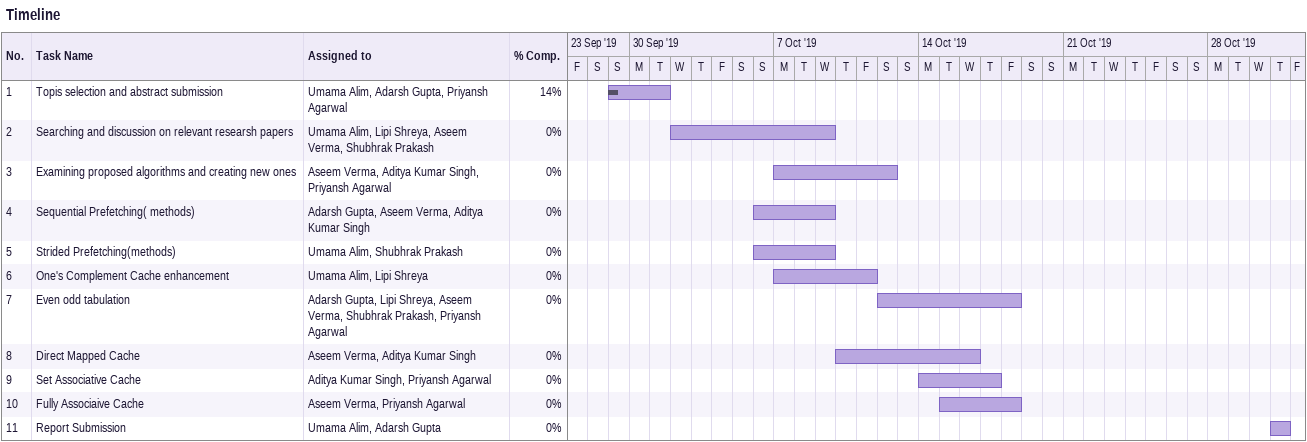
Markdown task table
Timeline

| ID | Task | Start | Finish | Resources | % complete |
|---|---|---|---|---|---|
| 1 | Topis selection and abstract submission | 2019-09-29 | 2019-10-01 | Umama Alim, Adarsh Gupta, Priyansh Agarwal | 14 |
| 2 | Searching and discussion on relevant researsh papers | 2019-10-02 | 2019-10-09 | Umama Alim, Lipi Shreya, Aseem Verma, Shubhrak Prakash | 0 |
| 3 | Examining proposed algorithms and creating new ones | 2019-10-07 | 2019-10-12 | Aseem Verma, Aditya Kumar Singh, Priyansh Agarwal | 0 |
| 4 | Sequential Prefetching( methods) | 2019-10-06 | 2019-10-09 | Adarsh Gupta, Aseem Verma, Aditya Kumar Singh | 0 |
| 5 | Strided Prefetching(methods) | 2019-10-06 | 2019-10-09 | Umama Alim, Shubhrak Prakash | 0 |
| 6 | One's Complement Cache enhancement | 2019-10-07 | 2019-10-11 | Umama Alim, Lipi Shreya | 0 |
| 7 | Even odd tabulation | 2019-10-12 | 2019-10-18 | Adarsh Gupta, Lipi Shreya, Aseem Verma, Shubhrak Prakash, Priyansh Agarwal | 0 |
| 8 | Direct Mapped Cache | 2019-10-10 | 2019-10-16 | Aseem Verma, Aditya Kumar Singh | 0 |
| 9 | Set Associative Cache | 2019-10-14 | 2019-10-17 | Aditya Kumar Singh, Priyansh Agarwal | 0 |
| 10 | Fully Associaive Cache | 2019-10-15 | 2019-10-18 | Aseem Verma, Priyansh Agarwal | 0 |
| 11 | Report Submission | 2019-10-31 | 2019-10-31 | Umama Alim, Adarsh Gupta | 0 |
